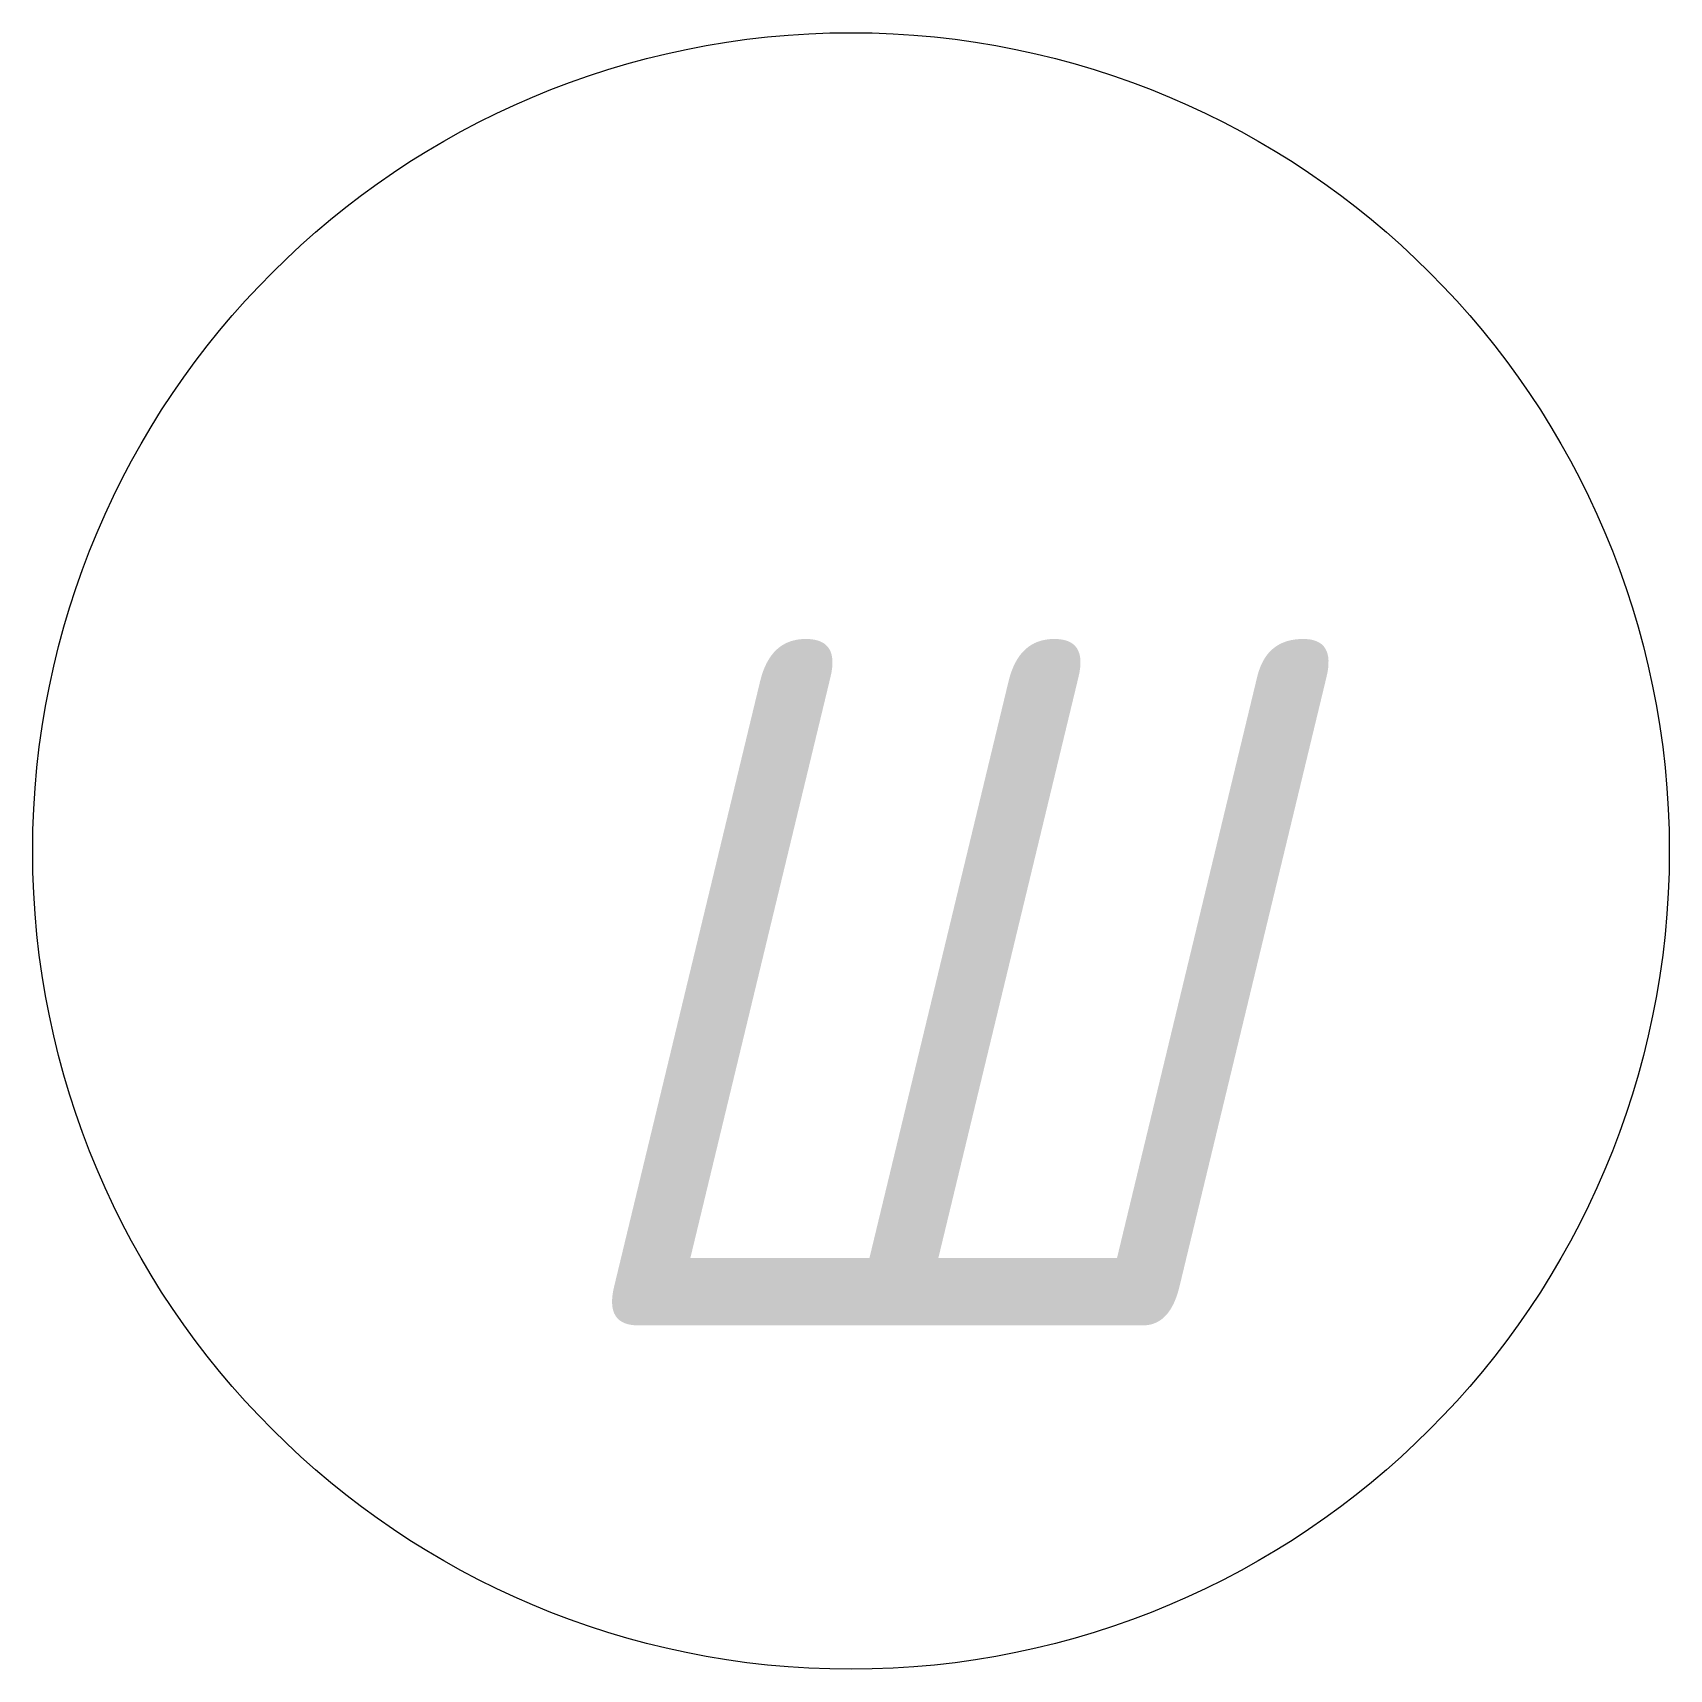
# Model space of a CAD drawing. Header units: millimetres. Extents: x -17017 to 628417, y -109036 to 199237.
# Drawn here: x 59735 to 60335, y -68015 to -67415 of the extents above; entities that cross this region are included whole.
import ezdxf

# ---------------------------------------------------------------- set-up
doc = ezdxf.new("R2010")
doc.units = ezdxf.units.MM
for name, color, linetype, lineweight in [('Оси', 7, 'Continuous', 9), ('Оси-1', 7, 'Continuous', 20), ('стяжа', 7, 'Continuous', 30)]:
    doc.layers.add(name, color=color, linetype=linetype, lineweight=lineweight)
doc.styles.add('ISOCPEUR_I_1', font='isocpeui.ttf', dxfattribs={"width": 0.85, "height": 2.5})

# ---------------------------------------------------------------- blocks, each defined once
blk = doc.blocks.new('Ось сетки - Круг_Ø6_00__ISO-2_5_0_9K_-16731441-АИ2_02_План отделки стен 2-го этажа _Часть 2_')
at = {"layer": 'Оси-1'}
blk.add_circle((0, 0), 3, dxfattribs=at)
blk = doc.blocks.new('ось2эт')
at = {"layer": 'Оси-1', "xscale": 99.99999999999993, "yscale": 99.99999999999993, "zscale": 99.99999999999993, "rotation": 89.99999999999982}
blk.add_blockref('Ось сетки - Круг_Ø6_00__ISO-2_5_0_9K_-16731441-АИ2_02_План отделки стен 2-го этажа _Часть 2_', (60035.3, -67715.25), dxfattribs=at)
at = {"layer": 'Оси', "insert": (59918.63, -67639.17), "char_height": 250, "width": 281.3923, "attachment_point": 1, "style": 'ISOCPEUR_I_1'}
blk.add_mtext('\\fISOCPEUR|b0|i1|c204|p34|;\\W.9;Ш', dxfattribs=at)

msp = doc.modelspace()

# ---------------------------------------------------------------- block references
at = {"layer": 'стяжа'}
msp.add_blockref('ось2эт', (0, 0), dxfattribs=at)

doc.saveas('drawing.dxf')
